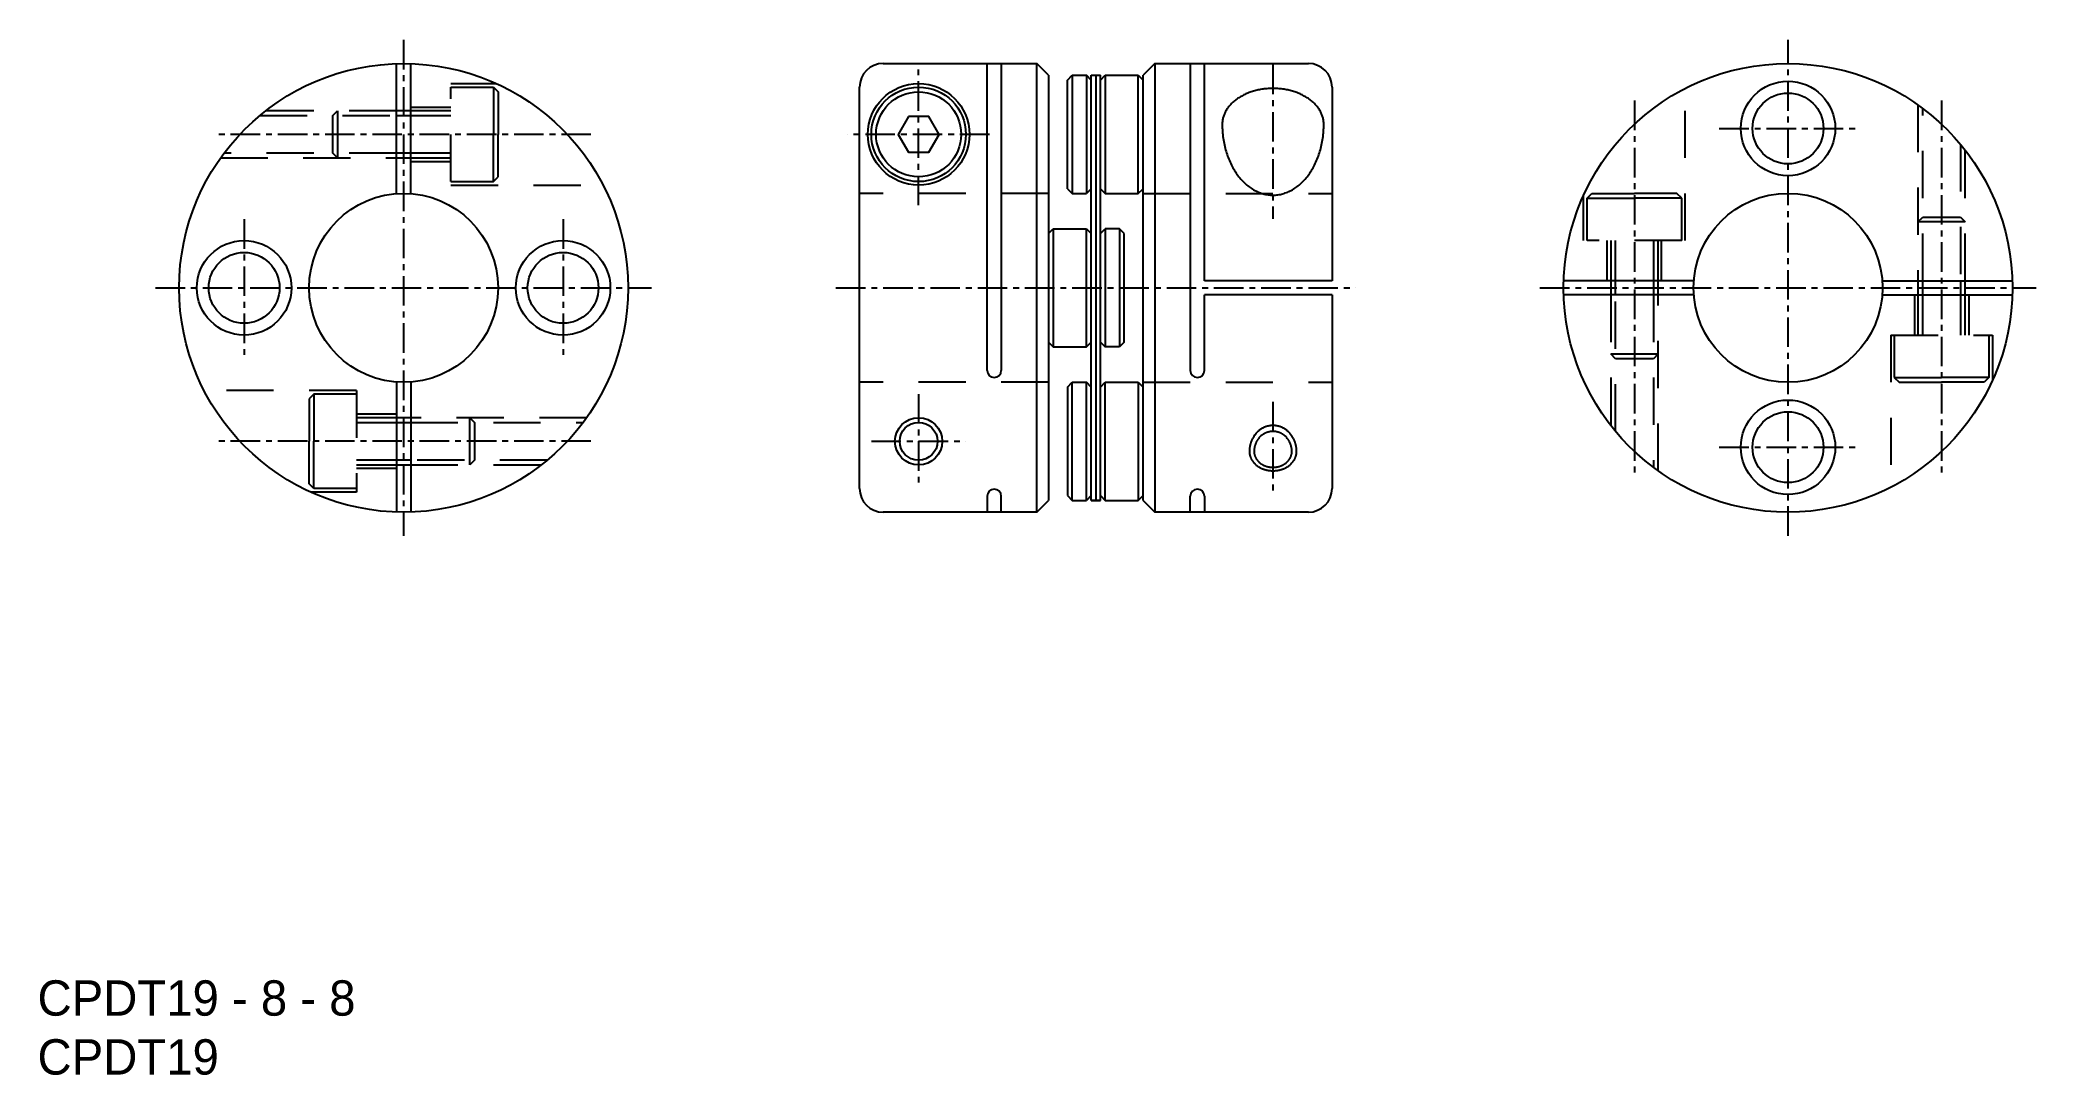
# Model space of a CAD drawing. Extents: x 89.1 to 173.6, y 81.9 to 125.8.
import ezdxf

# ---------------------------------------------------------------- set-up
doc = ezdxf.new("R2010")
doc.units = 0
doc.linetypes.add('CENTER', pattern=[2, 1.25, -0.25, 0.25, -0.25])
doc.linetypes.add('DASHED', pattern=[3.5, 2, -1.5])
doc.layers.get('0').update_dxf_attribs({"linetype": 'CONTINUOUS'})
doc.layers.add('CENTER', color=1, linetype='CENTER')

msp = doc.modelspace()

# ---------------------------------------------------------------- linework, layer by layer
for p, q in [((104.158, 119.245), (104.158, 124.751)), ((104.758, 119.245), (104.758, 124.751)), ((124.758, 124.756), (131.258, 124.756)), ((129.158, 111.757), (129.158, 124.756)), ((129.758, 124.756), (129.758, 111.757)), ((131.258, 105.756), (131.258, 124.756)), ((131.758, 124.256), (131.258, 124.756)), ((131.758, 124.256), (131.758, 106.256)), ((132.558, 124.056), (132.758, 124.256)), ((132.758, 124.256), (132.758, 119.256)), ((132.758, 124.256), (133.358, 124.256)), ((133.358, 124.256), (133.358, 119.256)), ((133.558, 124.056), (133.358, 124.256)), ((133.558, 106.256), (133.558, 124.256)), ((133.558, 124.256), (133.958, 124.256)), ((133.758, 124.256), (133.758, 106.256)), ((133.958, 106.256), (133.958, 124.256)), ((133.958, 124.056), (134.158, 124.256)), ((134.158, 124.256), (134.158, 119.256)), ((134.158, 124.256), (135.558, 124.256)), ((135.558, 119.256), (135.558, 124.256)), ((135.558, 124.256), (135.758, 124.056)), ((136.258, 124.756), (135.758, 124.256)), ((135.758, 106.256), (135.758, 124.256)), ((136.258, 124.756), (136.258, 105.756)), ((136.258, 124.756), (142.758, 124.756)), ((137.758, 124.756), (137.758, 111.757)), ((138.358, 115.556), (138.358, 124.756)), ((104.158, 119.716), (104.158, 123.743)), ((123.758, 106.756), (123.758, 123.756)), ((132.558, 119.456), (132.558, 124.056)), ((143.758, 123.756), (143.758, 115.556)), ((104.758, 122.756), (104.158, 122.756)), ((104.158, 120.756), (104.758, 120.756)), ((132.558, 119.456), (132.758, 119.256)), ((132.758, 119.256), (133.358, 119.256)), ((133.558, 119.456), (133.358, 119.256)), ((133.958, 119.456), (134.158, 119.256)), ((134.158, 119.256), (135.558, 119.256)), ((135.558, 119.256), (135.758, 119.456)), ((131.758, 117.556), (131.958, 117.756)), ((131.958, 117.756), (131.958, 112.756)), ((131.958, 117.756), (133.358, 117.756)), ((133.358, 112.756), (133.358, 117.756)), ((133.358, 117.756), (133.558, 117.556)), ((133.958, 117.556), (134.158, 117.756)), ((134.158, 117.756), (134.158, 112.756)), ((134.758, 117.756), (134.158, 117.756)), ((134.758, 117.756), (134.758, 112.756)), ((134.958, 117.556), (134.758, 117.756)), ((134.958, 112.956), (134.958, 117.556)), ((143.758, 115.556), (138.358, 115.556)), ((138.358, 111.757), (138.358, 114.956)), ((143.758, 114.956), (138.358, 114.956)), ((143.758, 114.956), (143.758, 106.756)), ((159.069, 115.556), (153.562, 115.556)), ((159.069, 114.956), (153.562, 114.956)), ((158.598, 114.956), (154.571, 114.956)), ((155.558, 115.556), (155.558, 114.956)), ((157.558, 114.956), (157.558, 115.556)), ((167.046, 115.556), (172.553, 115.556)), ((167.046, 114.956), (172.553, 114.956)), ((167.517, 115.556), (171.544, 115.556)), ((168.558, 115.556), (168.558, 114.956)), ((170.558, 114.956), (170.558, 115.556)), ((131.758, 112.956), (131.958, 112.756)), ((131.958, 112.756), (133.358, 112.756)), ((133.358, 112.756), (133.558, 112.956)), ((133.958, 112.956), (134.158, 112.756)), ((134.758, 112.756), (134.158, 112.756)), ((134.958, 112.956), (134.758, 112.756)), ((104.158, 111.267), (104.158, 105.761)), ((104.758, 111.267), (104.758, 105.761)), ((104.758, 110.796), (104.758, 106.769)), ((132.558, 111.056), (132.758, 111.256)), ((132.558, 111.056), (132.558, 106.456)), ((132.758, 111.256), (133.358, 111.256)), ((132.758, 106.256), (132.758, 111.256)), ((133.358, 106.256), (133.358, 111.256)), ((133.558, 111.056), (133.358, 111.256)), ((133.958, 111.056), (134.158, 111.256)), ((134.158, 106.256), (134.158, 111.256)), ((134.158, 111.256), (135.558, 111.256)), ((135.558, 111.256), (135.558, 106.256)), ((135.558, 111.256), (135.758, 111.056)), ((104.758, 109.756), (104.158, 109.756)), ((104.158, 107.756), (104.758, 107.756)), ((131.258, 105.756), (124.758, 105.756)), ((129.158, 106.427), (129.158, 105.756)), ((129.758, 105.756), (129.758, 106.427)), ((129.758, 106.427), (129.758, 106.427)), ((131.258, 105.756), (131.758, 106.256)), ((132.558, 106.456), (132.758, 106.256)), ((132.758, 106.256), (133.358, 106.256)), ((133.558, 106.456), (133.358, 106.256)), ((133.958, 106.256), (133.558, 106.256)), ((133.558, 106.256), (133.958, 106.256)), ((133.958, 106.456), (134.158, 106.256)), ((134.158, 106.256), (135.558, 106.256)), ((135.558, 106.256), (135.758, 106.456)), ((135.758, 106.256), (136.258, 105.756)), ((142.758, 105.756), (136.258, 105.756)), ((137.758, 105.756), (137.758, 106.427)), ((137.758, 106.427), (137.758, 106.427)), ((138.358, 106.427), (138.358, 105.756))]:
    msp.add_line(p, q)
at = {"color": 3, "linetype": 'DASHED'}
for p, q in [((106.458, 123.906), (108.386, 123.906)), ((106.458, 119.756), (106.458, 123.756)), ((106.458, 123.756), (108.258, 123.756)), ((108.258, 123.756), (108.258, 121.756)), ((108.258, 123.756), (108.458, 123.556)), ((108.458, 123.556), (108.458, 121.756)), ((158.708, 117.256), (158.708, 123.702)), ((98.378, 122.556), (104.158, 122.556)), ((104.158, 122.756), (98.627, 122.756)), ((101.458, 122.556), (101.658, 122.756)), ((101.458, 120.956), (101.458, 122.556)), ((101.658, 122.756), (101.658, 120.756)), ((104.758, 122.906), (106.458, 122.906)), ((106.458, 122.756), (104.758, 122.756)), ((104.758, 122.556), (106.458, 122.556)), ((168.558, 123.002), (168.558, 115.556)), ((168.758, 115.556), (168.758, 122.856)), ((108.258, 119.756), (108.258, 121.756)), ((108.458, 119.956), (108.458, 121.756)), ((104.158, 120.956), (96.858, 120.956)), ((101.658, 120.756), (101.458, 120.956)), ((106.458, 120.956), (104.758, 120.956)), ((170.358, 121.336), (170.358, 115.556)), ((170.558, 115.556), (170.558, 121.087)), ((96.712, 120.756), (104.158, 120.756)), ((104.758, 120.756), (106.458, 120.756)), ((104.758, 120.606), (106.458, 120.606)), ((106.458, 119.756), (108.258, 119.756)), ((106.458, 119.606), (112.903, 119.606)), ((108.258, 119.756), (108.458, 119.956)), ((131.758, 119.256), (123.758, 119.256)), ((135.758, 119.256), (143.758, 119.256)), ((154.408, 117.256), (154.408, 119.184)), ((154.558, 119.056), (154.758, 119.256)), ((154.758, 119.256), (156.558, 119.256)), ((158.358, 119.256), (156.558, 119.256)), ((158.558, 119.056), (158.358, 119.256)), ((154.558, 117.256), (154.558, 119.056)), ((154.558, 119.056), (156.558, 119.056)), ((158.558, 119.056), (156.558, 119.056)), ((158.558, 117.256), (158.558, 119.056)), ((168.558, 118.056), (168.758, 118.256)), ((170.558, 118.056), (168.558, 118.056)), ((168.758, 118.256), (170.358, 118.256)), ((170.358, 118.256), (170.558, 118.056)), ((158.558, 117.256), (154.558, 117.256)), ((155.408, 115.556), (155.408, 117.256)), ((155.558, 117.256), (155.558, 115.556)), ((155.758, 115.556), (155.758, 117.256)), ((157.358, 117.256), (157.358, 115.556)), ((157.558, 115.556), (157.558, 117.256)), ((157.708, 115.556), (157.708, 117.256)), ((155.558, 114.956), (155.558, 109.425)), ((155.758, 109.177), (155.758, 114.956)), ((157.358, 114.956), (157.358, 107.656)), ((157.558, 107.51), (157.558, 114.956)), ((168.408, 114.956), (168.408, 113.256)), ((168.558, 114.956), (168.558, 113.256)), ((168.758, 113.256), (168.758, 114.956)), ((170.358, 114.956), (170.358, 113.256)), ((170.558, 113.256), (170.558, 114.956)), ((170.708, 114.956), (170.708, 113.256)), ((167.408, 113.256), (167.408, 106.81)), ((167.408, 113.256), (171.708, 113.256)), ((167.558, 113.256), (167.558, 111.456)), ((171.558, 113.256), (171.558, 111.456)), ((171.708, 113.256), (171.708, 111.328)), ((155.558, 112.456), (157.558, 112.456)), ((155.758, 112.256), (155.558, 112.456)), ((157.558, 112.456), (157.358, 112.256)), ((157.358, 112.256), (155.758, 112.256)), ((102.458, 110.906), (96.012, 110.906)), ((100.658, 110.756), (100.458, 110.556)), ((100.658, 110.756), (100.658, 108.756)), ((102.458, 110.756), (100.658, 110.756)), ((102.458, 110.906), (102.458, 106.606)), ((131.758, 111.256), (123.758, 111.256)), ((135.758, 111.256), (143.758, 111.256)), ((167.558, 111.456), (169.558, 111.456)), ((167.558, 111.456), (167.758, 111.256)), ((167.758, 111.256), (169.558, 111.256)), ((171.558, 111.456), (169.558, 111.456)), ((171.358, 111.256), (169.558, 111.256)), ((171.558, 111.456), (171.358, 111.256)), ((100.458, 110.556), (100.458, 108.756)), ((104.158, 109.906), (102.458, 109.906)), ((104.158, 109.756), (102.458, 109.756)), ((102.458, 109.556), (104.158, 109.556)), ((112.204, 109.756), (104.758, 109.756)), ((104.758, 109.556), (112.058, 109.556)), ((107.258, 107.756), (107.258, 109.756)), ((107.258, 109.756), (107.458, 109.556)), ((107.458, 109.556), (107.458, 107.956)), ((100.458, 106.956), (100.458, 108.756)), ((100.658, 106.756), (100.658, 108.756)), ((104.158, 107.956), (102.458, 107.956)), ((102.458, 107.756), (104.158, 107.756)), ((104.158, 107.606), (102.458, 107.606)), ((110.537, 107.956), (104.758, 107.956)), ((104.758, 107.756), (110.289, 107.756)), ((107.458, 107.956), (107.258, 107.756)), ((100.658, 106.756), (100.458, 106.956)), ((102.458, 106.606), (100.53, 106.606)), ((102.458, 106.756), (100.658, 106.756))]:
    msp.add_line(p, q, dxfattribs=at)
at = {"color": 3}
for p, q in [((104.158, 122.556), (104.758, 122.556)), ((104.758, 120.956), (104.158, 120.956)), ((155.758, 114.956), (155.758, 115.556)), ((157.358, 115.556), (157.358, 114.956)), ((168.758, 114.956), (168.758, 115.556)), ((170.358, 115.556), (170.358, 114.956)), ((104.158, 109.556), (104.758, 109.556)), ((104.758, 107.956), (104.158, 107.956))]:
    msp.add_line(p, q, dxfattribs=at)
msp.add_lwpolyline([(125.825, 122.506), (125.392, 121.756), (125.825, 121.006), (126.691, 121.006), (127.124, 121.756), (126.691, 122.506)], close=True)
for points in [[(143.408, 122.184, 0), (143.407, 122.222, 0), (143.405, 122.259, 0), (143.402, 122.296, 0), (143.397, 122.333, 0), (143.392, 122.37, 0), (143.384, 122.407, 0), (143.376, 122.444, 0), (143.366, 122.48, 0), (143.355, 122.517, 0), (143.343, 122.553, 0), (143.33, 122.589, 0), (143.315, 122.625, 0), (143.299, 122.66, 0), (143.282, 122.695, 0), (143.264, 122.73, 0), (143.244, 122.765, 0), (143.223, 122.799, 0), (143.201, 122.833, 0), (143.178, 122.867, 0), (143.154, 122.9, 0), (143.128, 122.932, 0), (143.102, 122.964, 0), (143.074, 122.996, 0), (143.045, 123.027, 0), (143.016, 123.058, 0), (142.985, 123.088, 0), (142.953, 123.118, 0), (142.92, 123.147, 0), (142.886, 123.175, 0), (142.851, 123.203, 0), (142.815, 123.231, 0), (142.778, 123.257, 0), (142.74, 123.283, 0), (142.702, 123.309, 0), (142.662, 123.333, 0), (142.622, 123.357, 0), (142.58, 123.38, 0), (142.538, 123.403, 0), (142.496, 123.425, 0), (142.452, 123.446, 0), (142.408, 123.466, 0), (142.363, 123.486, 0), (142.317, 123.505, 0), (142.271, 123.522, 0), (142.224, 123.54, 0), (142.177, 123.556, 0), (142.129, 123.571, 0), (142.08, 123.586, 0), (142.031, 123.6, 0), (141.982, 123.613, 0), (141.932, 123.625, 0), (141.882, 123.636, 0), (141.831, 123.647, 0), (141.78, 123.656, 0), (141.729, 123.665, 0), (141.677, 123.672, 0), (141.625, 123.679, 0), (141.573, 123.685, 0), (141.521, 123.69, 0), (141.468, 123.694, 0), (141.416, 123.698, 0), (141.363, 123.7, 0), (141.31, 123.701, 0), (141.258, 123.702, 0), (141.205, 123.701, 0), (141.152, 123.7, 0), (141.1, 123.698, 0), (141.047, 123.694, 0), (140.995, 123.69, 0), (140.942, 123.685, 0), (140.89, 123.679, 0), (140.838, 123.672, 0), (140.787, 123.665, 0), (140.735, 123.656, 0), (140.684, 123.647, 0), (140.634, 123.636, 0), (140.583, 123.625, 0), (140.533, 123.613, 0), (140.484, 123.6, 0), (140.435, 123.586, 0), (140.386, 123.571, 0), (140.338, 123.556, 0), (140.291, 123.54, 0), (140.244, 123.522, 0), (140.198, 123.505, 0), (140.152, 123.486, 0), (140.107, 123.466, 0), (140.063, 123.446, 0), (140.02, 123.425, 0), (139.977, 123.403, 0), (139.935, 123.38, 0), (139.894, 123.357, 0), (139.853, 123.333, 0), (139.814, 123.309, 0), (139.775, 123.283, 0), (139.737, 123.257, 0), (139.701, 123.231, 0), (139.665, 123.203, 0), (139.63, 123.175, 0), (139.596, 123.147, 0), (139.563, 123.118, 0), (139.531, 123.088, 0), (139.5, 123.058, 0), (139.47, 123.027, 0), (139.441, 122.996, 0), (139.414, 122.964, 0), (139.387, 122.932, 0), (139.362, 122.9, 0), (139.337, 122.867, 0), (139.314, 122.833, 0), (139.292, 122.799, 0), (139.271, 122.765, 0), (139.252, 122.73, 0), (139.233, 122.695, 0), (139.216, 122.66, 0), (139.2, 122.625, 0), (139.186, 122.589, 0), (139.172, 122.553, 0), (139.16, 122.517, 0), (139.149, 122.48, 0), (139.139, 122.444, 0), (139.131, 122.407, 0), (139.124, 122.37, 0), (139.118, 122.333, 0), (139.114, 122.296, 0), (139.11, 122.259, 0), (139.108, 122.222, 0), (139.108, 122.184, 0)], [(139.108, 122.184, 0), (139.108, 122.111, 0), (139.11, 122.037, 0), (139.114, 121.964, 0), (139.118, 121.89, 0), (139.124, 121.817, 0), (139.131, 121.744, 0), (139.139, 121.671, 0), (139.149, 121.599, 0), (139.16, 121.527, 0), (139.172, 121.455, 0), (139.186, 121.384, 0), (139.2, 121.313, 0), (139.216, 121.243, 0), (139.233, 121.173, 0), (139.252, 121.104, 0), (139.271, 121.036, 0), (139.292, 120.968, 0), (139.314, 120.901, 0), (139.337, 120.835, 0), (139.362, 120.77, 0), (139.387, 120.705, 0), (139.414, 120.642, 0), (139.441, 120.579, 0), (139.47, 120.517, 0), (139.5, 120.457, 0), (139.531, 120.397, 0), (139.563, 120.338, 0), (139.596, 120.281, 0), (139.63, 120.224, 0), (139.665, 120.169, 0), (139.701, 120.115, 0), (139.737, 120.063, 0), (139.775, 120.011, 0), (139.814, 119.961, 0), (139.853, 119.912, 0), (139.894, 119.865, 0), (139.935, 119.819, 0), (139.977, 119.774, 0), (140.02, 119.731, 0), (140.063, 119.69, 0), (140.107, 119.649, 0), (140.152, 119.611, 0), (140.198, 119.574, 0), (140.244, 119.538, 0), (140.291, 119.504, 0), (140.338, 119.472, 0), (140.386, 119.441, 0), (140.435, 119.412, 0), (140.484, 119.385, 0), (140.533, 119.359, 0), (140.583, 119.335, 0), (140.634, 119.313, 0), (140.684, 119.293, 0), (140.735, 119.274, 0), (140.787, 119.257, 0), (140.838, 119.242, 0), (140.89, 119.228, 0), (140.942, 119.216, 0), (140.995, 119.206, 0), (141.047, 119.198, 0), (141.1, 119.192, 0), (141.152, 119.187, 0), (141.205, 119.185, 0), (141.258, 119.184, 0), (141.31, 119.185, 0), (141.363, 119.187, 0), (141.416, 119.192, 0), (141.468, 119.198, 0), (141.521, 119.206, 0), (141.573, 119.216, 0), (141.625, 119.228, 0), (141.677, 119.242, 0), (141.729, 119.257, 0), (141.78, 119.274, 0), (141.831, 119.293, 0), (141.882, 119.313, 0), (141.932, 119.335, 0), (141.982, 119.359, 0), (142.031, 119.385, 0), (142.08, 119.412, 0), (142.129, 119.441, 0), (142.177, 119.472, 0), (142.224, 119.504, 0), (142.271, 119.538, 0), (142.317, 119.574, 0), (142.363, 119.611, 0), (142.408, 119.649, 0), (142.452, 119.69, 0), (142.496, 119.731, 0), (142.538, 119.774, 0), (142.58, 119.819, 0), (142.622, 119.865, 0), (142.662, 119.912, 0), (142.702, 119.961, 0), (142.74, 120.011, 0), (142.778, 120.063, 0), (142.815, 120.115, 0), (142.851, 120.169, 0), (142.886, 120.224, 0), (142.92, 120.281, 0), (142.953, 120.338, 0), (142.985, 120.397, 0), (143.016, 120.457, 0), (143.045, 120.517, 0), (143.074, 120.579, 0), (143.102, 120.642, 0), (143.128, 120.705, 0), (143.154, 120.77, 0), (143.178, 120.835, 0), (143.201, 120.901, 0), (143.223, 120.968, 0), (143.244, 121.036, 0), (143.264, 121.104, 0), (143.282, 121.173, 0), (143.299, 121.243, 0), (143.315, 121.313, 0), (143.33, 121.384, 0), (143.343, 121.455, 0), (143.355, 121.527, 0), (143.366, 121.599, 0), (143.376, 121.671, 0), (143.384, 121.744, 0), (143.392, 121.817, 0), (143.397, 121.89, 0), (143.402, 121.964, 0), (143.405, 122.037, 0), (143.407, 122.111, 0), (143.408, 122.184, 0)], [(142.058, 108.328, 0), (142.057, 108.349, 0), (142.057, 108.37, 0), (142.056, 108.39, 0), (142.054, 108.411, 0), (142.052, 108.432, 0), (142.049, 108.452, 0), (142.046, 108.473, 0), (142.042, 108.493, 0), (142.038, 108.514, 0), (142.034, 108.534, 0), (142.029, 108.554, 0), (142.023, 108.574, 0), (142.017, 108.594, 0), (142.011, 108.614, 0), (142.004, 108.633, 0), (141.997, 108.653, 0), (141.989, 108.672, 0), (141.981, 108.691, 0), (141.972, 108.709, 0), (141.963, 108.728, 0), (141.954, 108.746, 0), (141.944, 108.764, 0), (141.934, 108.782, 0), (141.923, 108.799, 0), (141.912, 108.817, 0), (141.9, 108.833, 0), (141.888, 108.85, 0), (141.876, 108.866, 0), (141.863, 108.882, 0), (141.85, 108.898, 0), (141.837, 108.913, 0), (141.823, 108.928, 0), (141.809, 108.943, 0), (141.795, 108.957, 0), (141.78, 108.971, 0), (141.765, 108.984, 0), (141.75, 108.997, 0), (141.734, 109.01, 0), (141.718, 109.022, 0), (141.702, 109.034, 0), (141.686, 109.045, 0), (141.669, 109.056, 0), (141.652, 109.066, 0), (141.635, 109.076, 0), (141.617, 109.086, 0), (141.6, 109.095, 0), (141.582, 109.104, 0), (141.564, 109.112, 0), (141.546, 109.12, 0), (141.527, 109.127, 0), (141.509, 109.134, 0), (141.49, 109.14, 0), (141.471, 109.146, 0), (141.452, 109.151, 0), (141.433, 109.156, 0), (141.414, 109.16, 0), (141.394, 109.164, 0), (141.375, 109.167, 0), (141.356, 109.17, 0), (141.336, 109.173, 0), (141.317, 109.174, 0), (141.297, 109.176, 0), (141.277, 109.176, 0), (141.258, 109.177, 0), (141.238, 109.176, 0), (141.218, 109.176, 0), (141.199, 109.174, 0), (141.179, 109.173, 0), (141.16, 109.17, 0), (141.14, 109.167, 0), (141.121, 109.164, 0), (141.102, 109.16, 0), (141.082, 109.156, 0), (141.063, 109.151, 0), (141.044, 109.146, 0), (141.025, 109.14, 0), (141.007, 109.134, 0), (140.988, 109.127, 0), (140.97, 109.12, 0), (140.952, 109.112, 0), (140.934, 109.104, 0), (140.916, 109.095, 0), (140.898, 109.086, 0), (140.881, 109.076, 0), (140.863, 109.066, 0), (140.846, 109.056, 0), (140.83, 109.045, 0), (140.813, 109.034, 0), (140.797, 109.022, 0), (140.781, 109.01, 0), (140.766, 108.997, 0), (140.75, 108.984, 0), (140.735, 108.971, 0), (140.72, 108.957, 0), (140.706, 108.943, 0), (140.692, 108.928, 0), (140.678, 108.913, 0), (140.665, 108.898, 0), (140.652, 108.882, 0), (140.639, 108.866, 0), (140.627, 108.85, 0), (140.615, 108.833, 0), (140.604, 108.817, 0), (140.593, 108.799, 0), (140.582, 108.782, 0), (140.572, 108.764, 0), (140.562, 108.746, 0), (140.552, 108.728, 0), (140.543, 108.709, 0), (140.535, 108.691, 0), (140.526, 108.672, 0), (140.519, 108.653, 0), (140.511, 108.633, 0), (140.504, 108.614, 0), (140.498, 108.594, 0), (140.492, 108.574, 0), (140.487, 108.554, 0), (140.482, 108.534, 0), (140.477, 108.514, 0), (140.473, 108.493, 0), (140.469, 108.473, 0), (140.466, 108.452, 0), (140.464, 108.432, 0), (140.462, 108.411, 0), (140.46, 108.39, 0), (140.459, 108.37, 0), (140.458, 108.349, 0), (140.458, 108.328, 0)], [(140.458, 108.328, 0), (140.458, 108.311, 0), (140.459, 108.295, 0), (140.46, 108.278, 0), (140.462, 108.262, 0), (140.464, 108.246, 0), (140.466, 108.229, 0), (140.469, 108.213, 0), (140.473, 108.197, 0), (140.477, 108.181, 0), (140.482, 108.165, 0), (140.487, 108.149, 0), (140.492, 108.133, 0), (140.498, 108.117, 0), (140.504, 108.102, 0), (140.511, 108.086, 0), (140.519, 108.071, 0), (140.526, 108.056, 0), (140.535, 108.041, 0), (140.543, 108.026, 0), (140.552, 108.011, 0), (140.562, 107.997, 0), (140.572, 107.983, 0), (140.582, 107.968, 0), (140.593, 107.955, 0), (140.604, 107.941, 0), (140.615, 107.928, 0), (140.627, 107.915, 0), (140.639, 107.902, 0), (140.652, 107.889, 0), (140.665, 107.877, 0), (140.678, 107.865, 0), (140.692, 107.853, 0), (140.706, 107.841, 0), (140.72, 107.83, 0), (140.735, 107.819, 0), (140.75, 107.809, 0), (140.766, 107.798, 0), (140.781, 107.788, 0), (140.797, 107.779, 0), (140.813, 107.769, 0), (140.83, 107.76, 0), (140.846, 107.752, 0), (140.863, 107.743, 0), (140.881, 107.735, 0), (140.898, 107.728, 0), (140.916, 107.721, 0), (140.934, 107.714, 0), (140.952, 107.707, 0), (140.97, 107.701, 0), (140.988, 107.695, 0), (141.007, 107.69, 0), (141.025, 107.685, 0), (141.044, 107.68, 0), (141.063, 107.676, 0), (141.082, 107.672, 0), (141.102, 107.669, 0), (141.121, 107.666, 0), (141.14, 107.663, 0), (141.16, 107.661, 0), (141.179, 107.659, 0), (141.199, 107.658, 0), (141.218, 107.657, 0), (141.238, 107.656, 0), (141.258, 107.656, 0), (141.277, 107.656, 0), (141.297, 107.657, 0), (141.317, 107.658, 0), (141.336, 107.659, 0), (141.356, 107.661, 0), (141.375, 107.663, 0), (141.394, 107.666, 0), (141.414, 107.669, 0), (141.433, 107.672, 0), (141.452, 107.676, 0), (141.471, 107.68, 0), (141.49, 107.685, 0), (141.509, 107.69, 0), (141.527, 107.695, 0), (141.546, 107.701, 0), (141.564, 107.707, 0), (141.582, 107.714, 0), (141.6, 107.721, 0), (141.617, 107.728, 0), (141.635, 107.735, 0), (141.652, 107.743, 0), (141.669, 107.752, 0), (141.686, 107.76, 0), (141.702, 107.769, 0), (141.718, 107.779, 0), (141.734, 107.788, 0), (141.75, 107.798, 0), (141.765, 107.809, 0), (141.78, 107.819, 0), (141.795, 107.83, 0), (141.809, 107.841, 0), (141.823, 107.853, 0), (141.837, 107.865, 0), (141.85, 107.877, 0), (141.863, 107.889, 0), (141.876, 107.902, 0), (141.888, 107.915, 0), (141.9, 107.928, 0), (141.912, 107.941, 0), (141.923, 107.955, 0), (141.934, 107.968, 0), (141.944, 107.983, 0), (141.954, 107.997, 0), (141.963, 108.011, 0), (141.972, 108.026, 0), (141.981, 108.041, 0), (141.989, 108.056, 0), (141.997, 108.071, 0), (142.004, 108.086, 0), (142.011, 108.102, 0), (142.017, 108.117, 0), (142.023, 108.133, 0), (142.029, 108.149, 0), (142.034, 108.165, 0), (142.038, 108.181, 0), (142.042, 108.197, 0), (142.046, 108.213, 0), (142.049, 108.229, 0), (142.052, 108.246, 0), (142.054, 108.262, 0), (142.056, 108.278, 0), (142.057, 108.295, 0), (142.057, 108.311, 0), (142.058, 108.328, 0)]]:
    msp.add_polyline3d(points)
for points in [[(142.258, 108.328, 0), (142.257, 108.355, 0), (142.256, 108.382, 0), (142.255, 108.409, 0), (142.253, 108.435, 0), (142.25, 108.462, 0), (142.247, 108.489, 0), (142.243, 108.515, 0), (142.238, 108.542, 0), (142.233, 108.568, 0), (142.228, 108.594, 0), (142.221, 108.621, 0), (142.215, 108.646, 0), (142.207, 108.672, 0), (142.199, 108.698, 0), (142.191, 108.723, 0), (142.182, 108.748, 0), (142.172, 108.773, 0), (142.162, 108.797, 0), (142.151, 108.821, 0), (142.14, 108.845, 0), (142.128, 108.869, 0), (142.115, 108.892, 0), (142.103, 108.915, 0), (142.089, 108.937, 0), (142.075, 108.96, 0), (142.061, 108.982, 0), (142.046, 109.003, 0), (142.031, 109.024, 0), (142.015, 109.045, 0), (141.999, 109.065, 0), (141.982, 109.084, 0), (141.965, 109.104, 0), (141.947, 109.123, 0), (141.929, 109.141, 0), (141.911, 109.159, 0), (141.892, 109.176, 0), (141.873, 109.193, 0), (141.853, 109.209, 0), (141.834, 109.225, 0), (141.813, 109.24, 0), (141.793, 109.255, 0), (141.772, 109.269, 0), (141.751, 109.283, 0), (141.729, 109.296, 0), (141.707, 109.308, 0), (141.685, 109.32, 0), (141.663, 109.331, 0), (141.64, 109.342, 0), (141.618, 109.352, 0), (141.595, 109.361, 0), (141.571, 109.37, 0), (141.548, 109.378, 0), (141.524, 109.385, 0), (141.501, 109.392, 0), (141.477, 109.398, 0), (141.453, 109.404, 0), (141.429, 109.409, 0), (141.404, 109.413, 0), (141.38, 109.417, 0), (141.356, 109.42, 0), (141.331, 109.422, 0), (141.307, 109.424, 0), (141.282, 109.425, 0), (141.258, 109.425, 0), (141.233, 109.425, 0), (141.209, 109.424, 0), (141.184, 109.422, 0), (141.16, 109.42, 0), (141.135, 109.417, 0), (141.111, 109.413, 0), (141.087, 109.409, 0), (141.063, 109.404, 0), (141.039, 109.398, 0), (141.015, 109.392, 0), (140.991, 109.385, 0), (140.967, 109.378, 0), (140.944, 109.37, 0), (140.921, 109.361, 0), (140.898, 109.352, 0), (140.875, 109.342, 0), (140.852, 109.331, 0), (140.83, 109.32, 0), (140.808, 109.308, 0), (140.786, 109.296, 0), (140.765, 109.283, 0), (140.744, 109.269, 0), (140.723, 109.255, 0), (140.702, 109.24, 0), (140.682, 109.225, 0), (140.662, 109.209, 0), (140.642, 109.193, 0), (140.623, 109.176, 0), (140.605, 109.159, 0), (140.586, 109.141, 0), (140.568, 109.123, 0), (140.551, 109.104, 0), (140.533, 109.084, 0), (140.517, 109.065, 0), (140.5, 109.045, 0), (140.485, 109.024, 0), (140.469, 109.003, 0), (140.454, 108.982, 0), (140.44, 108.96, 0), (140.426, 108.937, 0), (140.413, 108.915, 0), (140.4, 108.892, 0), (140.388, 108.869, 0), (140.376, 108.845, 0), (140.364, 108.821, 0), (140.354, 108.797, 0), (140.343, 108.773, 0), (140.334, 108.748, 0), (140.325, 108.723, 0), (140.316, 108.698, 0), (140.308, 108.672, 0), (140.301, 108.646, 0), (140.294, 108.621, 0), (140.288, 108.594, 0), (140.282, 108.568, 0), (140.277, 108.542, 0), (140.272, 108.515, 0), (140.269, 108.489, 0), (140.265, 108.462, 0), (140.263, 108.435, 0), (140.26, 108.409, 0), (140.259, 108.382, 0), (140.258, 108.355, 0), (140.258, 108.328, 0)], [(140.258, 108.328, 0), (140.258, 108.308, 0), (140.259, 108.288, 0), (140.26, 108.268, 0), (140.263, 108.248, 0), (140.265, 108.228, 0), (140.269, 108.208, 0), (140.272, 108.188, 0), (140.277, 108.168, 0), (140.282, 108.149, 0), (140.288, 108.129, 0), (140.294, 108.11, 0), (140.301, 108.09, 0), (140.308, 108.071, 0), (140.316, 108.052, 0), (140.325, 108.034, 0), (140.334, 108.015, 0), (140.343, 107.996, 0), (140.354, 107.978, 0), (140.364, 107.96, 0), (140.376, 107.942, 0), (140.388, 107.925, 0), (140.4, 107.907, 0), (140.413, 107.89, 0), (140.426, 107.874, 0), (140.44, 107.857, 0), (140.454, 107.841, 0), (140.469, 107.825, 0), (140.485, 107.809, 0), (140.5, 107.794, 0), (140.517, 107.779, 0), (140.533, 107.764, 0), (140.551, 107.75, 0), (140.568, 107.736, 0), (140.586, 107.722, 0), (140.605, 107.709, 0), (140.623, 107.696, 0), (140.642, 107.683, 0), (140.662, 107.671, 0), (140.682, 107.659, 0), (140.702, 107.648, 0), (140.723, 107.637, 0), (140.744, 107.626, 0), (140.765, 107.616, 0), (140.786, 107.607, 0), (140.808, 107.597, 0), (140.83, 107.589, 0), (140.852, 107.58, 0), (140.875, 107.572, 0), (140.898, 107.565, 0), (140.921, 107.558, 0), (140.944, 107.551, 0), (140.967, 107.545, 0), (140.991, 107.54, 0), (141.015, 107.535, 0), (141.039, 107.53, 0), (141.063, 107.526, 0), (141.087, 107.522, 0), (141.111, 107.519, 0), (141.135, 107.516, 0), (141.16, 107.514, 0), (141.184, 107.512, 0), (141.209, 107.511, 0), (141.233, 107.51, 0), (141.258, 107.51, 0), (141.282, 107.51, 0), (141.307, 107.511, 0), (141.331, 107.512, 0), (141.356, 107.514, 0), (141.38, 107.516, 0), (141.404, 107.519, 0), (141.429, 107.522, 0), (141.453, 107.526, 0), (141.477, 107.53, 0), (141.501, 107.535, 0), (141.524, 107.54, 0), (141.548, 107.545, 0), (141.571, 107.551, 0), (141.595, 107.558, 0), (141.618, 107.565, 0), (141.64, 107.572, 0), (141.663, 107.58, 0), (141.685, 107.589, 0), (141.707, 107.597, 0), (141.729, 107.607, 0), (141.751, 107.616, 0), (141.772, 107.626, 0), (141.793, 107.637, 0), (141.813, 107.648, 0), (141.834, 107.659, 0), (141.853, 107.671, 0), (141.873, 107.683, 0), (141.892, 107.696, 0), (141.911, 107.709, 0), (141.929, 107.722, 0), (141.947, 107.736, 0), (141.965, 107.75, 0), (141.982, 107.764, 0), (141.999, 107.779, 0), (142.015, 107.794, 0), (142.031, 107.809, 0), (142.046, 107.825, 0), (142.061, 107.841, 0), (142.075, 107.857, 0), (142.089, 107.874, 0), (142.103, 107.89, 0), (142.115, 107.907, 0), (142.128, 107.925, 0), (142.14, 107.942, 0), (142.151, 107.96, 0), (142.162, 107.978, 0), (142.172, 107.996, 0), (142.182, 108.015, 0), (142.191, 108.034, 0), (142.199, 108.052, 0), (142.207, 108.071, 0), (142.215, 108.09, 0), (142.221, 108.11, 0), (142.228, 108.129, 0), (142.233, 108.149, 0), (142.238, 108.168, 0), (142.243, 108.188, 0), (142.247, 108.208, 0), (142.25, 108.228, 0), (142.253, 108.248, 0), (142.255, 108.268, 0), (142.256, 108.288, 0), (142.257, 108.308, 0), (142.258, 108.328, 0)]]:
    msp.add_polyline3d(points, dxfattribs=at)
for centre, radius in [((104.458, 115.256), 9.5), ((163.058, 115.256), 9.5), ((126.258, 121.756), 2.15), ((126.258, 121.756), 2), ((126.258, 121.756), 1.8), ((163.058, 122.006), 2), ((163.058, 122.006), 1.5), ((104.458, 115.256), 4), ((163.058, 115.256), 4), ((97.708, 115.256), 2), ((97.708, 115.256), 1.5), ((111.208, 115.256), 2), ((111.208, 115.256), 1.5), ((163.058, 108.506), 2), ((163.058, 108.506), 1.5), ((126.258, 108.756), 0.8)]:
    msp.add_circle(centre, radius)
msp.add_circle((126.258, 108.756), 1, dxfattribs=at)
for centre, radius, start, end in [((124.758, 123.756), 1, 90, 180), ((142.758, 123.756), 1, 0, 90), ((129.458, 111.757), 0.3, 180, 0), ((138.058, 111.757), 0.3, 180, 0), ((124.758, 106.756), 1, 180, 270), ((129.458, 106.427), 0.3, 0, 180), ((138.058, 106.427), 0.3, 0, 180), ((142.758, 106.756), 1, 270, 0)]:
    msp.add_arc(centre, radius, start, end)
at = {"layer": 'CENTER', "linetype": 'CENTER'}
for p, q in [((104.458, 125.756), (104.458, 104.756)), ((163.058, 104.756), (163.058, 125.756)), ((126.258, 118.756), (126.258, 124.756)), ((141.258, 124.702), (141.258, 118.184)), ((156.558, 123.184), (156.558, 107.328)), ((169.558, 123.184), (169.558, 107.328)), ((112.386, 121.756), (96.53, 121.756)), ((129.258, 121.756), (123.258, 121.756)), ((93.958, 115.256), (114.958, 115.256)), ((122.758, 115.256), (144.758, 115.256)), ((152.558, 115.256), (173.558, 115.256)), ((126.258, 110.756), (126.258, 106.756)), ((141.258, 110.425), (141.258, 106.51)), ((112.386, 108.756), (96.53, 108.756)), ((124.258, 108.756), (128.258, 108.756))]:
    msp.add_line(p, q, dxfattribs=at)
at = {"layer": 'CENTER'}
for p, q in [((160.149, 122.006), (165.967, 122.006)), ((97.708, 118.165), (97.708, 112.347)), ((111.208, 118.165), (111.208, 112.347)), ((160.149, 108.506), (165.967, 108.506))]:
    msp.add_line(p, q, dxfattribs=at)

# ---------------------------------------------------------------- texts
at = {"linetype": 'CONTINUOUS'}
for s, height, p in [('CPDT19 - 8 - 8', 1.49691, (88.963, 84.433)), ('CPDT19', 1.4969, (88.963, 81.938))]:
    msp.add_text(s, height=height, dxfattribs=at).set_placement(p)

doc.saveas('drawing.dxf')
